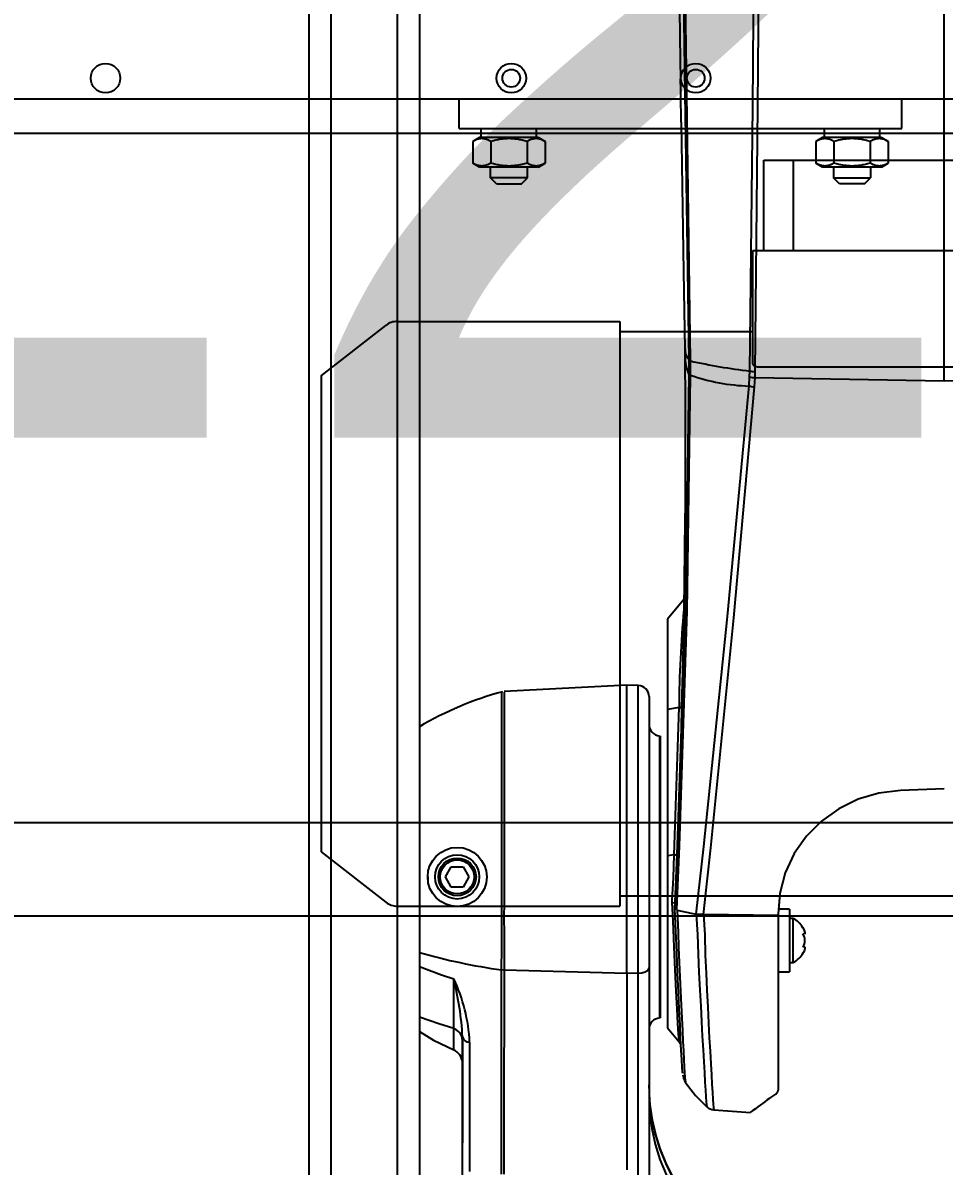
# Model space of a CAD drawing. Header units: millimetres. Extents: x -383313 to -161684, y -117025 to 99224.
# Drawn here: x -344750.4 to -344500.6, y -7459.8 to -7149.9 of the extents above; entities that cross this region are included whole.
import ezdxf

# ---------------------------------------------------------------- set-up
doc = ezdxf.new("R2010")
doc.units = ezdxf.units.MM
doc.header["$MEASUREMENT"] = 0
doc.linetypes.add('DASHED', pattern=[0.75, 0.5, -0.25])
doc.layers.get('Defpoints').update_dxf_attribs({"color": 31})
for name, color, linetype in [('001__КОНСТРУКТИВ__размеры внутр.', 7, 'Continuous'), ('PV-5D2C5', 7, 'Continuous'), ('PV-CB35', 7, 'Continuous'), ('Робот', 30, 'Continuous')]:
    doc.layers.add(name, color=color, linetype=linetype)
doc.styles.add('PSTUDIO', font='arial.ttf')
doc.dimstyles.new('PS_TICK', dxfattribs={"dimscale": 100, "dimtxt": 2.5, "dimasz": 1, "dimexe": 2, "dimexo": 2, "dimgap": 1, "dimtad": 1, "dimdec": 0, "dimzin": 0, "dimdsep": 46, "dimtxsty": 'PSTUDIO', "dimblk": 'ARCHTICK', "dimcen": 2, "dimdle": 1.5, "dimse1": 1, "dimse2": 1, "dimadec": 0, "dimazin": 0, "dimtfac": 1, "dimtdec": 0, "dimtix": 1, "dimtmove": 1, "dimatfit": 3, "dimldrblk": 'ARCHTICK', "dimfxl": 1, "dimtolj": 1, "dimtzin": 0, "dimarcsym": 0})

# ---------------------------------------------------------------- blocks, each defined once
blk = doc.blocks.new('_ArchTick')
at = {"color": 0, "linetype": 'ByBlock', "const_width": 0.15}
blk.add_lwpolyline([(-0.5, -0.5), (0.5, 0.5)], dxfattribs=at)
blk = doc.blocks.new('*D306')
at = {"layer": '001__КОНСТРУКТИВ__размеры внутр.', "color": 0, "linetype": 'ByBlock', "lineweight": -2, "ltscale": 100, "transparency": 16777216}
for p, q in [((-345089.25, -6786.77), (-345089.25, -7566.79)), ((-343889.25, -6786.77), (-343889.25, -7566.79)), ((-343739.25, -7366.79), (-345239.25, -7366.79))]:
    blk.add_line(p, q, dxfattribs=at)
at = {"layer": 'Defpoints', "color": 0, "ltscale": 100, "transparency": 16777216}
for p in [(-345089.25, -6586.77), (-343889.25, -6586.77), (-345089.25, -7366.79)]:
    blk.add_point(p, dxfattribs=at)
at = {"layer": '001__КОНСТРУКТИВ__размеры внутр.', "color": 0, "lineweight": -2, "ltscale": 100, "transparency": 16777216, "xscale": 100, "yscale": 100, "zscale": 100, "rotation": 180}
blk.add_blockref('_ArchTick', (-345089.25, -7366.79), dxfattribs=at)
at = {"layer": '001__КОНСТРУКТИВ__размеры внутр.', "color": 0, "lineweight": -2, "ltscale": 100, "transparency": 16777216, "xscale": 100, "yscale": 100, "zscale": 100}
blk.add_blockref('_ArchTick', (-343889.25, -7366.79), dxfattribs=at)
at = {"layer": '001__КОНСТРУКТИВ__размеры внутр.', "color": 0, "ltscale": 100, "transparency": 16777216, "insert": (-344489.25, -7139.15), "char_height": 250, "attachment_point": 5, "style": 'PSTUDIO'}
blk.add_mtext('\\A1;1200', dxfattribs=at)
blk = doc.blocks.new('A$Cdbab0bab')
at = {"color": 3}
for p, q in [((543, -580), (1463, -580)), ((1253, -585.5), (1137, -585.5)), ((1253, -741.25), (1253, -582.75)), ((1313.38, -582.75), (1253, -582.75)), ((1334, -597.51), (1316.46, -583.81)), ((1334, -726.49), (1334, -597.51)), ((1334, -726.49), (1316.46, -740.19)), ((1215.5, -728.96), (1138.5, -728.96)), ((1217, -729.76), (1217, -760.5)), ((1253, -738.5), (1217, -738.5)), ((1313.38, -741.25), (1253, -741.25)), ((1215.5, -760.5), (1138.5, -760.5)), ((1206.04, -785), (1206.04, -760.5)), ((1214, -760.5), (1214, -785)), ((1217, -760.5), (1215.5, -760.5)), ((1204.54, -785), (1149.46, -785)), ((1206.04, -785), (1204.54, -785)), ((1212.4, -785), (1206.04, -785)), ((1214, -785), (1212.4, -785))]:
    blk.add_line(p, q, dxfattribs=at)
for centre, start, end in [((1313.38, -587.75), 52, 90), ((1313.38, -736.25), 270, 308)]:
    blk.add_arc(centre, 5, start, end, dxfattribs=at)
blk.add_open_spline([(1217, -729.76), (1217, -729.66), (1216.96, -729.56), (1216.8, -729.35), (1216.68, -729.26), (1216.47, -729.15), (1216.4, -729.12), (1216.24, -729.06), (1216.15, -729.04), (1215.98, -729), (1215.88, -728.98), (1215.69, -728.96), (1215.59, -728.96), (1215.5, -728.96)], degree=3, knots=[-2.414933, -2.414933, -2.414933, -2.414933, -1.769683, -1.769683, -1.124433, -1.124433, -0.843325, -0.843325, -0.562216, -0.562216, -0.281108, -0.281108, 0, 0, 0, 0], dxfattribs=at)
blk = doc.blocks.new('A$C26c17928')
at = {"layer": 'PV-5D2C5'}
blk.add_line((180, -285), (-180, -285), dxfattribs=at)
for centre, radius in [((-135, -270), 4), ((-25, -270), 4), ((25, -270), 4), ((-25, -270), 2.4), ((25, -270), 2.4)]:
    blk.add_circle(centre, radius, dxfattribs=at)
blk = doc.blocks.new('Робот ABB IRB660_3.15 (сверху)')
at = {"layer": 'Робот', "color": 30}
for p, q in [((142.25, 709.72), (142.25, 1929.72)), ((148.25, 709.72), (148.25, 1929.72)), ((166.25, 709.72), (166.25, 1929.72)), ((172.25, 709.72), (172.25, 1929.72)), ((82.9, 1739.12), (82.9, 1676.1)), ((80, 1674.59), (80, 1737.6)), ((86.01, 1676.16), (86.01, 1729.37)), ((130.57, 1700.13), (130.57, 1722.06)), ((62.44, 1713.13), (52.47, 1713.83)), ((62.43, 1713.08), (62.43, 1713.08)), ((64.21, 1712.34), (64.21, 1712.34)), ((45, 1660.45), (45, 1707.79)), ((47.28, 1710), (45.65, 1708.86)), ((80, 1692.6), (80, 1709.51)), ((130.56, 1700.59), (130.56, 1700.58)), ((75, 1690.96), (71.83, 1694.74)), ((80, 1691.27), (80, 1692.6)), ((130.55, 1693.37), (130.55, 1694.31)), ((75, 1644.32), (75, 1690.96)), ((77, 1611.74), (77, 1688.26)), ((77.16, 1611.73), (77.16, 1688.27)), ((44.9, 1675.75), (41.9, 1675.75)), ((41.9, 1658.75), (41.9, 1675.75)), ((80, 1601.1), (80, 1674.59)), ((82.9, 1676.1), (86.01, 1676.16)), ((82.9, 1676.1), (82.9, 1598.11)), ((86.01, 1676.16), (86.01, 1598)), ((86.01, 1676.16), (119.29, 1675.28)), ((119.29, 1675.28), (119.29, 1675.28)), ((41.9, 1673.25), (40.9, 1673.25)), ((40.9, 1673.25), (40.9, 1667.2)), ((38.03, 1668.9), (38.25, 1668.9)), ((40.9, 1667.2), (40.9, 1661.25)), ((40.9, 1661.25), (41.9, 1661.25)), ((41.9, 1658.75), (44.9, 1658.75)), ((45, 1660.04), (45, 1660.45)), ((45, 1660.45), (65.28, 1660.22)), ((45, 1660.45), (65.25, 1660.22)), ((45, 1660.45), (45, 1660.45)), ((67.21, 1660.08), (67.16, 1660.08)), ((73, 1657.22), (73, 1658.68)), ((128.82, 1650), (130.41, 1652.75)), ((130.41, 1652.75), (133.59, 1652.75)), ((133.59, 1652.75), (135.18, 1650)), ((130.41, 1647.25), (128.82, 1650)), ((135.18, 1650), (133.59, 1647.25)), ((140, 1650.01), (140, 1650.9)), ((133.59, 1647.25), (130.41, 1647.25)), ((73.14, 1644.02), (71.86, 1604.1)), ((73.14, 1644.02), (75, 1644.32)), ((75, 1604.61), (75, 1644.32)), ((0, 1626.11), (11.83, 1626.58)), ((71.08, 1601.18), (71.16, 1603.91)), ((71.86, 1604.1), (75, 1604.61)), ((75, 1580.1), (75, 1604.61)), ((86.01, 1598), (119.25, 1599.74)), ((119.24, 1599.9), (119.24, 1599.9)), ((119.9, 1599.93), (119.9, 1599.93)), ((82.9, 1598.11), (86.01, 1598)), ((70.53, 1574.78), (75, 1580.1)), ((0, 1515.56), (-51.33, 1514.64)), ((51.33, 1514.64), (0, 1515.56)), ((51.33, 1514.64), (51.49, 1517.15)), ((52.88, 1516.92), (52.72, 1514.47)), ((51.29, 1513.01), (51.33, 1514.64)), ((52.72, 1514.47), (52.67, 1512.88)), ((68.81, 1513.97), (68.82, 1514.2)), ((68.83, 1510.11), (68.81, 1513.97)), ((69.14, 1513.98), (69.14, 1513.75)), ((69.14, 1513.75), (69.15, 1509.86)), ((68.83, 1510), (68.83, 1510.11)), ((69.15, 1509.86), (69.16, 1509.75)), ((70.2, 1508.52), (70.21, 1508.4)), ((70.32, 1506.82), (70.28, 1508.52))]:
    blk.add_line(p, q, dxfattribs=at)
at = {"layer": 'Робот', "color": 30, "flags": 128}
for points in [[(130.41, 1790.33), (130.41, 1788.01), (130.41, 1785.35), (130.42, 1782.23), (130.43, 1778.83), (130.44, 1772.45), (130.45, 1768.89), (130.47, 1765.2), (130.49, 1758.07), (130.51, 1750.57), (130.53, 1743.15), (130.55, 1735.76), (130.56, 1732.02), (130.56, 1728.41)], [(12.4, 1766.73), (14.84, 1766.58), (19.51, 1766.08), (24.13, 1765.32), (28.69, 1764.31), (33.17, 1763.03), (37.54, 1761.51), (41.79, 1759.75), (45.89, 1757.76), (49.84, 1755.54), (53.6, 1753.11), (57.17, 1750.47), (60.52, 1747.65), (63.65, 1744.64), (66.54, 1741.48), (69.17, 1738.16), (71.54, 1734.7), (73.63, 1731.13), (75.44, 1727.44), (76.96, 1723.67), (78.17, 1719.83), (79.08, 1715.93), (79.64, 1712.32)], [(80, 1709.51), (79.81, 1713.86), (79.25, 1718.17), (78.32, 1722.43), (77.03, 1726.62), (75.37, 1730.7), (73.37, 1734.67), (71.02, 1738.49), (68.36, 1742.15), (65.37, 1745.63), (62.1, 1748.91), (58.54, 1751.97), (54.73, 1754.79), (50.67, 1757.37), (46.4, 1759.68), (41.93, 1761.72), (37.3, 1763.47), (32.51, 1764.93), (27.61, 1766.08), (22.61, 1766.92), (17.55, 1767.45), (12.44, 1767.66)], [(12.44, 1767.18), (17.55, 1766.77), (22.61, 1766.04), (27.61, 1765.01), (32.51, 1763.66), (37.3, 1762.02), (41.93, 1760.09), (46.4, 1757.88), (50.67, 1755.4), (54.73, 1752.67), (58.54, 1749.69), (62.1, 1746.49), (65.37, 1743.09), (68.36, 1739.49), (71.02, 1735.73), (73.37, 1731.81), (75.37, 1727.77), (77.03, 1723.62), (78.32, 1719.39), (79.25, 1715.09), (79.64, 1712.42)], [(119.29, 1675.29), (119.33, 1717.09), (119.32, 1730.62)], [(119.98, 1730.57), (119.99, 1713.88), (119.98, 1697.19), (119.96, 1680.49), (119.95, 1675.23)], [(128.62, 1694.79), (128.63, 1699.96), (128.64, 1720.64), (128.64, 1729.83)], [(130.56, 1728.41), (130.56, 1710.89), (130.55, 1693.37)], [(65.25, 1660.22), (64.89, 1665.75), (64.75, 1671.22), (64.55, 1676.07), (64.3, 1680.75), (64.06, 1685.34), (63.84, 1689.67), (63.65, 1693.6), (63.46, 1697.23), (63.27, 1700.63), (63.1, 1703.66), (62.96, 1706.23), (62.82, 1708.41), (62.7, 1710.24), (62.6, 1711.63), (62.52, 1712.55), (62.46, 1713.05), (62.43, 1713.08)], [(70.17, 1705.61), (67.38, 1709.23), (64.12, 1712.47)], [(64.21, 1712.34), (64.23, 1712.32), (64.29, 1711.84), (64.38, 1710.91), (64.48, 1709.58), (64.6, 1707.85), (64.74, 1705.65), (64.9, 1703.04), (65.07, 1700.14), (65.26, 1696.89), (65.46, 1693.22), (65.67, 1689.23), (65.89, 1685.07), (66.14, 1680.67), (66.41, 1675.92), (66.62, 1670.99), (66.76, 1665.63), (67.16, 1660.08), (67.16, 1660.08), (67.16, 1660.08)], [(79.64, 1712.42), (79.81, 1710.75), (80, 1706.4)], [(45.65, 1708.86), (45.07, 1708.17), (45, 1707.79)], [(72.4, 1659.02), (72.32, 1660.97), (72.14, 1665.11), (71.97, 1669.18), (71.8, 1673.22), (71.62, 1677.09), (71.45, 1681.02), (71.28, 1684.75), (71.11, 1688.33), (70.95, 1691.63), (70.81, 1694.55), (70.68, 1697.16), (70.55, 1699.51), (70.44, 1701.5), (70.35, 1703.07), (70.27, 1704.28), (70.2, 1705.13), (70.15, 1705.58), (70.14, 1705.61)], [(70.86, 1703.27), (70.9, 1702.86), (70.99, 1701.54), (71.11, 1699.58), (71.25, 1696.99), (71.42, 1693.81), (71.6, 1690.09), (71.8, 1685.85), (72.02, 1681.15), (72.25, 1676.09), (72.49, 1670.53), (72.75, 1664.67), (73, 1658.68)], [(130.55, 1694.31), (130.55, 1695.92), (130.55, 1697.53), (130.55, 1698.81), (130.55, 1699.77), (130.56, 1700.37), (130.56, 1700.61), (130.56, 1700.59)], [(130.56, 1700.58), (130.56, 1700.49), (130.56, 1700.13)], [(132.91, 1696.8), (132.91, 1696.75), (132.9, 1695.35), (132.9, 1692.61), (132.9, 1691.12)], [(142.25, 1691.94), (138.46, 1694.24), (132.94, 1696.86)], [(71.8, 1694.72), (71.86, 1694.26), (71.99, 1692.53), (72.15, 1689.72), (72.36, 1685.76), (72.6, 1680.96), (72.88, 1675.2), (73.17, 1668.95), (73.48, 1662.03), (73.7, 1656.9)], [(132.9, 1691.12), (132.88, 1688.25), (132.88, 1684.68), (132.9, 1681.34), (132.93, 1677.62)], [(132.9, 1691.12), (137.01, 1689.84), (142.25, 1688.05)], [(142.25, 1674.28), (136.25, 1676.53), (132.93, 1677.62)], [(82.9, 1676.1), (81.91, 1676), (81.05, 1675.74), (80.4, 1675.35), (80.05, 1674.87), (80, 1674.67), (80, 1674.59)], [(119.24, 1599.9), (119.24, 1600.02), (119.24, 1600.66), (119.24, 1601.66), (119.23, 1604.6), (119.23, 1606.61), (119.23, 1608.93), (119.23, 1614.3), (119.24, 1617.45), (119.24, 1620.84), (119.24, 1628.02), (119.24, 1631.96), (119.25, 1636.04), (119.26, 1644.22), (119.25, 1648.5), (119.25, 1652.8), (119.27, 1656.95), (119.31, 1661.07), (119.29, 1665.21), (119.24, 1669.25), (119.29, 1675.28)], [(119.29, 1675.29), (119.37, 1675.29), (119.95, 1675.23)], [(119.29, 1675.28), (119.29, 1675.29), (119.29, 1675.29)], [(119.29, 1675.28), (119.88, 1675.23), (119.95, 1675.22)], [(119.95, 1675.22), (119.9, 1669.22), (119.92, 1663.9), (119.92, 1658.39), (119.91, 1652.79), (119.91, 1647.16), (119.91, 1641.55), (119.9, 1636.06), (119.9, 1630.75), (119.9, 1625.67), (119.9, 1620.91), (119.89, 1616.51), (119.89, 1612.53), (119.89, 1609.02), (119.89, 1606.04), (119.89, 1603.61), (119.89, 1601.76), (119.89, 1600.53), (119.9, 1599.92), (119.9, 1599.93)], [(38.31, 1668.97), (37.91, 1668.91), (37.76, 1669.08), (37.75, 1669.43), (37.89, 1669.9), (38.15, 1670.47), (38.31, 1670.75)], [(38.31, 1663.75), (37.91, 1664.53), (37.76, 1665.03), (37.75, 1665.38), (37.89, 1665.54)], [(38.01, 1665.54), (38.15, 1665.53), (38.31, 1665.47)], [(11.83, 1626.58), (17.69, 1627.3), (23.32, 1628.95), (28.56, 1631.51), (33.28, 1634.87), (37.34, 1638.98), (40.64, 1643.7), (43.05, 1648.93), (44.53, 1654.5), (45, 1660.04)], [(51.49, 1517.15), (57.08, 1579.75), (63.33, 1642.12), (65.28, 1660.22)], [(67.21, 1660.08), (67.21, 1660.08), (65.17, 1641.72), (58.71, 1579.44), (52.88, 1516.92)], [(67.16, 1660.08), (66.28, 1660.18), (65.25, 1660.22)], [(65.28, 1660.22), (66.27, 1660.18), (67.21, 1660.08)], [(72.4, 1659.02), (68.57, 1659.84), (67.21, 1660.08)], [(68.82, 1514.2), (69.72, 1577.95), (71.8, 1641.64), (72.56, 1658.84)], [(72.99, 1658.61), (72.2, 1641.31), (70.06, 1577.68), (69.14, 1513.98)], [(72.99, 1658.61), (72.95, 1658.43), (72.88, 1658.4), (72.76, 1658.5), (72.64, 1658.68), (72.56, 1658.84)], [(73, 1658.68), (73, 1658.67), (72.99, 1658.61)], [(72.44, 1643.87), (72.71, 1650.5), (73, 1657.22)], [(73.7, 1656.9), (73.69, 1656.91), (73.16, 1657.06), (73, 1657.22)], [(73.7, 1656.9), (73.68, 1656.34), (73.4, 1650.27), (73.14, 1644.02)], [(71.16, 1603.91), (71.32, 1609.87), (72.07, 1633.74), (72.44, 1643.87)], [(70.27, 1508.4), (70.19, 1522.13), (70.18, 1535.77), (70.23, 1548.46), (70.34, 1560.21), (70.47, 1571.02), (70.64, 1580.91), (70.85, 1591.38), (71.07, 1600.57), (71.08, 1601.18)], [(0, 1515.56), (0, 1446.95), (0, 1378.17), (0, 1286.2), (0, 1193.95), (0, 1101.44), (0, 1008.56), (0, 915.44), (0, 822.11), (0, 746.16), (0, 670.08), (0, 593.89), (0.01, 517.59), (0, 441.07), (0, 364.45), (0, 287.75), (0, 210.98)], [(62.11, 210.65), (61.76, 222.8), (59.99, 288.11), (58.36, 353.37), (57.16, 404.85), (56.06, 456.3), (54.63, 530.94), (53.22, 615.99), (52.05, 700.91), (50.99, 796.04), (50.17, 891), (49.59, 985.73), (49.27, 1080.23), (49.22, 1174.47), (49.34, 1233.19), (49.55, 1291.81), (49.96, 1366.59), (50.56, 1441.17), (51.29, 1513.01)], [(52.67, 1512.88), (51.89, 1441.05), (51.27, 1369.69), (50.83, 1298.15), (50.8, 1291.72), (50.58, 1235.66), (50.47, 1179.5), (50.47, 1174.39), (50.53, 1080.16), (50.86, 985.67), (51.43, 890.94), (52.25, 796), (53.29, 700.87), (54.64, 603.13), (56.32, 505.21), (58.34, 407.13), (60.69, 308.92), (63.38, 210.61)], [(52.72, 1514.47), (52.05, 1514.58), (51.33, 1514.64)], [(86.78, 208.89), (85.99, 266.87), (84.99, 340.69), (83.99, 414.45), (82.65, 512.69), (81.31, 610.81), (79.97, 708.78), (78.96, 782.14), (77.95, 855.41), (76.61, 952.97), (75.26, 1050.34), (73.91, 1147.52), (72.56, 1244.49), (71.21, 1341.25), (69.85, 1437.77), (68.83, 1510)], [(69.16, 1509.75), (70.16, 1437.53), (71.17, 1365.18), (72.18, 1292.71), (73.19, 1220.08), (74.2, 1147.33), (75.21, 1074.49), (76.22, 1001.53), (77.23, 928.45), (78.24, 855.26), (79.25, 782), (80.26, 708.64), (81.27, 635.2), (82.29, 561.67), (83.3, 488.04), (84.31, 414.34), (85.32, 340.59), (86.33, 266.78), (87.13, 208.84)], [(71.25, 1445.39), (71.07, 1456.96), (70.62, 1485.96), (70.29, 1506.82)], [(71.25, 1445.39), (71.29, 1443.21), (71.33, 1440.1), (71.39, 1436.75), (71.44, 1433.67)], [(78.84, 964.6), (78.7, 973.41), (77.69, 1037.52), (76.69, 1100.76), (75.7, 1163.69), (74.72, 1226.03), (74.36, 1248.71), (73.99, 1272.02), (73.61, 1296.24), (73.21, 1321.4), (72.79, 1347.57), (72.37, 1374.76), (71.95, 1401.32), (71.52, 1428.73), (71.44, 1433.67)]]:
    blk.add_lwpolyline(points, dxfattribs=at)
at = {"layer": 'Робот'}
blk.add_circle((0, 0), 3150, dxfattribs=at)
at = {"layer": 'Робот', "color": 30}
for radius in [8, 6, 5.11, 4.61]:
    blk.add_circle((132, 1650), radius, dxfattribs=at)
for centre, radius, start, end in [((-102.06, 1919.07), 256.93, 305.5379, 306.9721), ((62.35, 1710.35), 2.75, 46.9643, 88.2455), ((66.69, 1703.32), 4.15, 4.1071, 33.6802), ((134.55, 1700.6), 3.99, 185.3349, 246.3526), ((73.46, 1696.34), 2.28, 200.0701, 224.4081), ((173.84, 1697), 45.27, 182.7976, 205.345), ((128.63, 1692.79), 2, 16.8442, 90.2568), ((134.06, 1694.44), 3.51, 182.0006, 250.7217), ((217.61, 1698.47), 87.21, 183.354, 193.833), ((77, 1691.27), 3, 273, 0), ((96.92, 1512.48), 164.37, 73.9908, 81.944), ((92.08, 1481.76), 195.47, 81.8019, 81.802), ((112.25, 1675.42), 7.7, 358.5119, 358.6161), ((44.3, 1667.13), 7, 119.0497, 150.3726), ((40.69, 1667.22), 2.96, 143.7309, 216.2691), ((44.3, 1667.37), 7, 210.8194, 240.9503), ((72.33, 1658.8), 0.232, 11.1335, 71.735), ((73.02, 1642.86), 1.16, 84.1209, 120.025), ((77, 1608.73), 3, 0, 87), ((95.58, 1688.59), 92.01, 285.2013, 300.476), ((-247.56, 1606.16), 319.42, 354.8607, 359.6296), ((71.75, 1603.08), 1.02, 83.9817, 125.7731), ((83, 1601.1), 3, 180, 268), ((50.56, 1507.21), 9.98, 76.5543, 84.6905), ((51.31, 1463.99), 52.96, 70.7022, 88.3006), ((51.05, 1502.99), 10.02, 80.6587, 88.62), ((32.47, 1346.18), 167.92, 77.4954, 83.0905), ((68.67, 1513.43), 0.562, 34.697, 75.4752), ((68.67, 1513.66), 0.563, 34.2281, 75.1217), ((58.1, 1508.98), 12.12, 357.8257, 24.3349), ((68.66, 1509.57), 0.572, 30.2583, 72.5557), ((68.66, 1509.46), 0.571, 30.4516, 72.7281), ((66.37, 1507.07), 3.86, 356.1728, 43.8782)]:
    blk.add_arc(centre, radius, start, end, dxfattribs=at)
blk = doc.blocks.new('*U206')
at = {"layer": 'PV-CB35'}
for p, q in [((1493.59, 1192.97), (2952.54, 1192.97)), ((2272.54, 1184.97), (2272.54, 1192.97)), ((2392.54, 1184.97), (2392.54, 1192.97)), ((2272.54, 1184.97), (2392.54, 1184.97)), ((2278.54, 1182.47), (2278.54, 1184.97)), ((2293.54, 1182.47), (2293.54, 1184.97)), ((2371.54, 1182.47), (2371.54, 1184.97)), ((2386.54, 1182.47), (2386.54, 1184.97)), ((2278.04, 1182.47), (2276.23, 1181.42)), ((2276.23, 1181.42), (2276.23, 1175.52)), ((2294.04, 1182.47), (2278.04, 1182.47)), ((2281.14, 1181.42), (2281.14, 1175.52)), ((2290.95, 1181.42), (2290.95, 1175.52)), ((2294.04, 1182.47), (2295.86, 1181.42)), ((2295.86, 1181.42), (2295.86, 1175.52)), ((2371.04, 1182.47), (2369.23, 1181.42)), ((2369.23, 1181.42), (2369.23, 1175.52)), ((2387.04, 1182.47), (2371.04, 1182.47)), ((2374.14, 1181.42), (2374.14, 1175.52)), ((2383.95, 1181.42), (2383.95, 1175.52)), ((2387.04, 1182.47), (2388.86, 1181.42)), ((2388.86, 1181.42), (2388.86, 1175.52)), ((2278.04, 1174.47), (2276.23, 1175.52)), ((2294.04, 1174.47), (2295.86, 1175.52)), ((2371.04, 1174.47), (2369.23, 1175.52)), ((2387.04, 1174.47), (2388.86, 1175.52)), ((2294.04, 1174.47), (2278.04, 1174.47)), ((2281.04, 1171.57), (2281.04, 1174.47)), ((2291.04, 1171.57), (2281.04, 1171.57)), ((2282.64, 1169.97), (2281.04, 1171.57)), ((2289.44, 1169.97), (2291.04, 1171.57)), ((2291.04, 1171.57), (2291.04, 1174.47)), ((2387.04, 1174.47), (2371.04, 1174.47)), ((2374.04, 1174.47), (2374.04, 1171.57)), ((2374.04, 1171.57), (2384.04, 1171.57)), ((2375.64, 1169.97), (2374.04, 1171.57)), ((2382.44, 1169.97), (2384.04, 1171.57)), ((2384.04, 1174.47), (2384.04, 1171.57)), ((2282.64, 1169.97), (2289.44, 1169.97)), ((2382.44, 1169.97), (2375.64, 1169.97))]:
    blk.add_line(p, q, dxfattribs=at)
for points in [[(2281.14, 1181.42), (2278.68, 1182.84), (2276.23, 1181.42)], [(2290.95, 1181.42), (2286.04, 1182.84), (2281.14, 1181.42)], [(2295.86, 1181.42), (2293.41, 1182.84), (2290.95, 1181.42)], [(2374.14, 1181.42), (2371.68, 1182.84), (2369.23, 1181.42)], [(2383.95, 1181.42), (2379.04, 1182.84), (2374.14, 1181.42)], [(2388.86, 1181.42), (2386.41, 1182.84), (2383.95, 1181.42)], [(2281.14, 1175.52), (2278.68, 1174.1), (2276.23, 1175.52)], [(2290.95, 1175.52), (2286.04, 1174.1), (2281.14, 1175.52)], [(2295.86, 1175.52), (2293.41, 1174.1), (2290.95, 1175.52)], [(2374.14, 1175.52), (2371.68, 1174.1), (2369.23, 1175.52)], [(2383.95, 1175.52), (2379.04, 1174.1), (2374.14, 1175.52)], [(2388.86, 1175.52), (2386.41, 1174.1), (2383.95, 1175.52)]]:
    blk.add_rational_spline(points, [1.22364575665, 1.41294441399, 1.22364575665], degree=2, dxfattribs=at)

msp = doc.modelspace()

# ---------------------------------------------------------------- block references
at = {"ltscale": 100}
msp.add_blockref('A$C26c17928', (-344592.97016, -6894.90594), dxfattribs=at)
at = {"linetype": 'DASHED', "rotation": 180}
msp.add_blockref('A$Cdbab0bab', (-343335.51332, -7972.09281), dxfattribs=at)
at = {"layer": 'PV-CB35'}
msp.add_blockref('*U206', (-346904.64384, -8363.47011), dxfattribs=at)
at = {"layer": 'Робот', "rotation": 180}
msp.add_blockref('Робот ABB IRB660_3.15 (сверху)', (-344500.63713, -5731.42318), dxfattribs=at)

# ---------------------------------------------------------------- dimensions: what is measured, and where the dimension line sits
at = {"layer": '001__КОНСТРУКТИВ__размеры внутр.', "ltscale": 100}
dim = msp.add_linear_dim(base=(-345089.2459, -7366.79448), p1=(-343889.2459, -6586.77247), p2=(-345089.2459, -6586.77247), dimstyle='PS_TICK', override={"dimse1": 0, "dimse2": 0, "dimarcsym": 1}, dxfattribs=at)
dim.commit()
dim.dimension.update_dxf_attribs({"geometry": '*D306', "text_midpoint": (-344489.2459, -7139.15123)})

doc.saveas('drawing.dxf')
